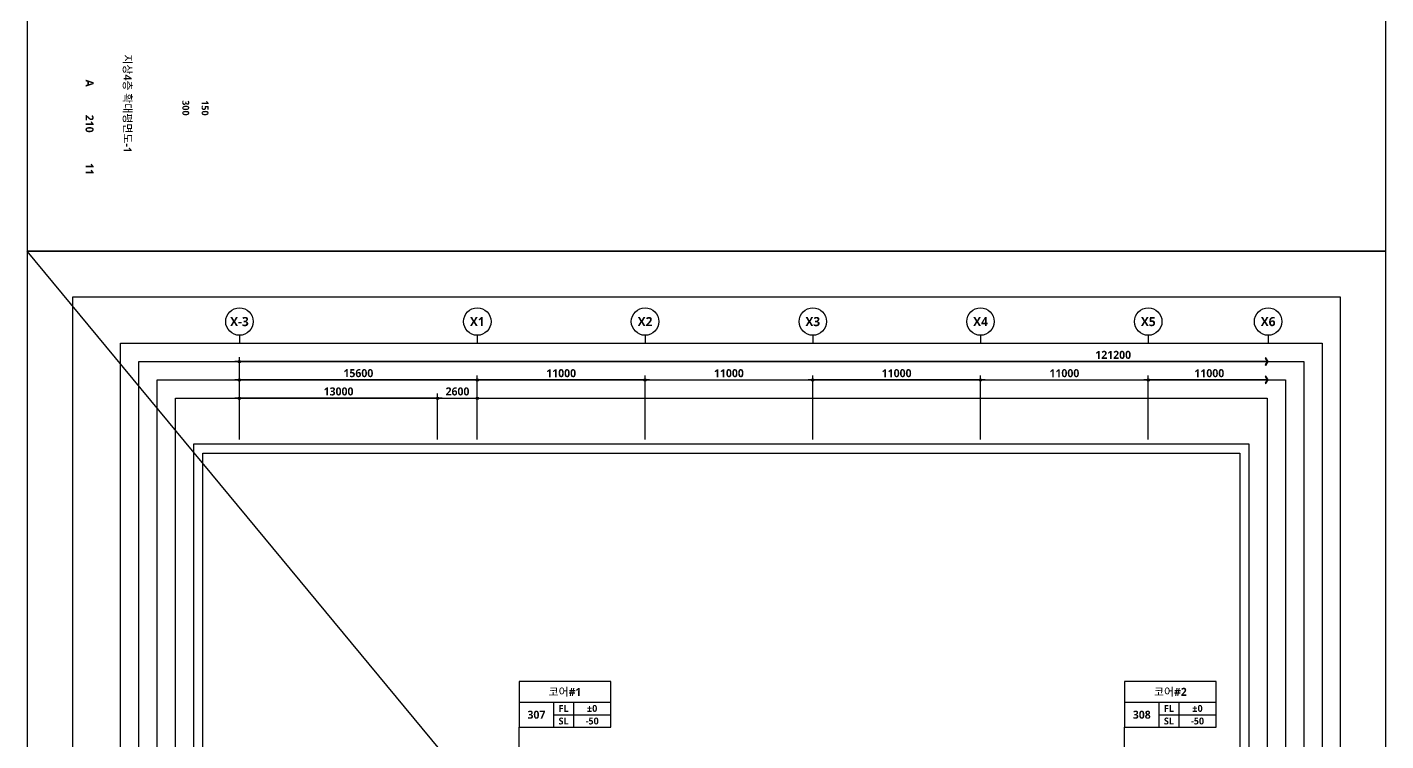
# Model space of a CAD drawing. Header units: millimetres. Extents: x -63924 to 190228206, y 0 to 456875599.
# Drawn here: x 0 to 89100, y 597886 to 644677 of the extents above; entities that cross this region are included whole.
import ezdxf
from ezdxf.enums import TextEntityAlignment as Align

# ---------------------------------------------------------------- set-up
doc = ezdxf.new("R2010")
doc.units = ezdxf.units.MM
doc.header["$LTSCALE"] = 150
doc.header["$MEASUREMENT"] = 0
doc.header["$PDSIZE"] = -10
doc.layers.get('0').update_dxf_attribs({"linetype": 'CONTINUOUS'})
doc.layers.get('Defpoints').update_dxf_attribs({"color": 153, "linetype": 'CONTINUOUS'})
for name, color, linetype in [('A-ANNO-GRA1', 7, 'CONTINUOUS'), ('A-ANNO-TEXT1', 7, 'CONTINUOUS'), ('A-ANNO-TEXT2', 3, 'CONTINUOUS'), ('A-ANNO-TITL', 7, 'CONTINUOUS'), ('A-ST-AXIS-BUB', 7, 'CONTINUOUS'), ('A-ST-AXIS-DIM', 7, 'CONTINUOUS')]:
    doc.layers.add(name, color=color, linetype=linetype)
for name, color, linetype, plot in [('Defpoint', 161, 'CONTINUOUS', False), ('G(그리드1)', 185, 'CONTINUOUS', False), ('G(그리드2)', 235, 'CONTINUOUS', False)]:
    doc.layers.add(name, color=color, linetype=linetype, plot=plot)
doc.styles.add('2020음성 1차', font='')
doc.styles.add('SH_나눔', font='')
doc.styles.add('SH_대대리576', font='')
doc.styles.get('2020음성 1차').set_extended_font_data('NanumGothic', bold=True)
doc.styles.get('SH_나눔').set_extended_font_data('NanumGothic', bold=True)
doc.styles.get('SH_대대리576').set_extended_font_data('NanumGothic', bold=True)
doc.dimstyles.new('SHP 300', dxfattribs={"dimscale": 150, "dimtxt": 3.5, "dimasz": 1, "dimexe": 2, "dimexo": 2, "dimgap": 1, "dimtad": 1, "dimdec": 0, "dimzin": 0, "dimdsep": 46, "dimtxsty": 'SH_대대리576', "dimblk": 'DIMDOT', "dimcen": 0.09, "dimclrt": 3, "dimadec": 0, "dimazin": 1, "dimtfac": 1, "dimtdec": 0, "dimtix": 1, "dimtmove": 2, "dimatfit": 0, "dimldrblk": 'DIMDOT', "dimfxl": 1, "dimtolj": 1, "dimtzin": 0, "dimarcsym": 0})

# ---------------------------------------------------------------- blocks, each defined once
blk = doc.blocks.new('A-ST-AXIS-BUB-1')
at = {"layer": 'A-ST-AXIS-BUB'}
blk.add_line((0, 350), (0, 0), dxfattribs=at)
blk.add_circle((0, 950), 600, dxfattribs=at)
blk = doc.blocks.new('DIMDOT')
at = {"color": 0}
blk.add_line((-2, 0), (2, 0), dxfattribs=at)
for radius in [0.5, 0.25]:
    blk.add_circle((0, 0), radius, dxfattribs=at)
blk = doc.blocks.new('*D113')
at = {"layer": 'A-ST-AXIS-DIM', "color": 0, "lineweight": -2, "transparency": 16777216}
for p, q in [((13920, 617650), (13920, 621850)), ((29370, 621550), (14070, 621550)), ((29520, 617650), (29520, 621850))]:
    blk.add_line(p, q, dxfattribs=at)
at = {"layer": 'Defpoints', "color": 0, "transparency": 16777216}
for p in [(13920, 621550), (13920, 617350), (29520, 617350)]:
    blk.add_point(p, dxfattribs=at)
at = {"layer": 'A-ST-AXIS-DIM', "color": 0, "linetype": 'ByBlock', "lineweight": -2, "transparency": 16777216, "xscale": 150, "yscale": 150, "zscale": 150, "rotation": 180}
blk.add_blockref('DIMDOT', (13920, 621550), dxfattribs=at)
at = {"layer": 'A-ST-AXIS-DIM', "color": 0, "linetype": 'ByBlock', "lineweight": -2, "transparency": 16777216, "xscale": 150, "yscale": 150, "zscale": 150}
blk.add_blockref('DIMDOT', (29520, 621550), dxfattribs=at)
at = {"layer": 'A-ST-AXIS-DIM', "color": 3, "transparency": 16777216, "insert": (21720, 621990), "char_height": 525, "attachment_point": 5, "style": 'SH_대대리576'}
blk.add_mtext('\\A1;15600', dxfattribs=at)
blk = doc.blocks.new('*D114')
at = {"layer": 'A-ST-AXIS-DIM', "color": 0, "lineweight": -2, "transparency": 16777216}
for p, q in [((29520, 617650), (29520, 621850)), ((40370, 621550), (29670, 621550)), ((40520, 617650), (40520, 621850))]:
    blk.add_line(p, q, dxfattribs=at)
at = {"layer": 'Defpoints', "color": 0, "transparency": 16777216}
for p in [(29520, 621550), (29520, 617350), (40520, 617350)]:
    blk.add_point(p, dxfattribs=at)
at = {"layer": 'A-ST-AXIS-DIM', "color": 0, "linetype": 'ByBlock', "lineweight": -2, "transparency": 16777216, "xscale": 150, "yscale": 150, "zscale": 150, "rotation": 180}
blk.add_blockref('DIMDOT', (29520, 621550), dxfattribs=at)
at = {"layer": 'A-ST-AXIS-DIM', "color": 0, "linetype": 'ByBlock', "lineweight": -2, "transparency": 16777216, "xscale": 150, "yscale": 150, "zscale": 150}
blk.add_blockref('DIMDOT', (40520, 621550), dxfattribs=at)
at = {"layer": 'A-ST-AXIS-DIM', "color": 3, "transparency": 16777216, "insert": (35020, 621988), "char_height": 525, "attachment_point": 5, "style": 'SH_대대리576'}
blk.add_mtext('\\A1;11000', dxfattribs=at)
blk = doc.blocks.new('*D115')
at = {"layer": 'A-ST-AXIS-DIM', "color": 0, "lineweight": -2, "transparency": 16777216}
for p, q in [((40520, 617650), (40520, 621850)), ((40670, 621550), (51370, 621550)), ((51520, 617650), (51520, 621850))]:
    blk.add_line(p, q, dxfattribs=at)
at = {"layer": 'Defpoints', "color": 0, "transparency": 16777216}
for p in [(51520, 621550), (40520, 617350), (51520, 617350)]:
    blk.add_point(p, dxfattribs=at)
at = {"layer": 'A-ST-AXIS-DIM', "color": 0, "linetype": 'ByBlock', "lineweight": -2, "transparency": 16777216, "xscale": 150, "yscale": 150, "zscale": 150, "rotation": 180}
blk.add_blockref('DIMDOT', (40520, 621550), dxfattribs=at)
at = {"layer": 'A-ST-AXIS-DIM', "color": 0, "linetype": 'ByBlock', "lineweight": -2, "transparency": 16777216, "xscale": 150, "yscale": 150, "zscale": 150}
blk.add_blockref('DIMDOT', (51520, 621550), dxfattribs=at)
at = {"layer": 'A-ST-AXIS-DIM', "color": 3, "transparency": 16777216, "insert": (46020, 621988), "char_height": 525, "attachment_point": 5, "style": 'SH_대대리576'}
blk.add_mtext('\\A1;11000', dxfattribs=at)
blk = doc.blocks.new('*D116')
at = {"layer": 'A-ST-AXIS-DIM', "color": 0, "lineweight": -2, "transparency": 16777216}
for p, q in [((51520, 617650), (51520, 621850)), ((62370, 621550), (51670, 621550)), ((62520, 617650), (62520, 621850))]:
    blk.add_line(p, q, dxfattribs=at)
at = {"layer": 'Defpoints', "color": 0, "transparency": 16777216}
for p in [(51520, 621550), (51520, 617350), (62520, 617350)]:
    blk.add_point(p, dxfattribs=at)
at = {"layer": 'A-ST-AXIS-DIM', "color": 0, "linetype": 'ByBlock', "lineweight": -2, "transparency": 16777216, "xscale": 150, "yscale": 150, "zscale": 150, "rotation": 180}
blk.add_blockref('DIMDOT', (51520, 621550), dxfattribs=at)
at = {"layer": 'A-ST-AXIS-DIM', "color": 0, "linetype": 'ByBlock', "lineweight": -2, "transparency": 16777216, "xscale": 150, "yscale": 150, "zscale": 150}
blk.add_blockref('DIMDOT', (62520, 621550), dxfattribs=at)
at = {"layer": 'A-ST-AXIS-DIM', "color": 3, "transparency": 16777216, "insert": (57020, 621988), "char_height": 525, "attachment_point": 5, "style": 'SH_대대리576'}
blk.add_mtext('\\A1;11000', dxfattribs=at)
blk = doc.blocks.new('*D117')
at = {"layer": 'A-ST-AXIS-DIM', "color": 0, "lineweight": -2, "transparency": 16777216}
for p, q in [((62520, 617650), (62520, 621850)), ((62670, 621550), (73370, 621550)), ((73520, 617650), (73520, 621850))]:
    blk.add_line(p, q, dxfattribs=at)
at = {"layer": 'Defpoints', "color": 0, "transparency": 16777216}
for p in [(73520, 621550), (62520, 617350), (73520, 617350)]:
    blk.add_point(p, dxfattribs=at)
at = {"layer": 'A-ST-AXIS-DIM', "color": 0, "linetype": 'ByBlock', "lineweight": -2, "transparency": 16777216, "xscale": 150, "yscale": 150, "zscale": 150, "rotation": 180}
blk.add_blockref('DIMDOT', (62520, 621550), dxfattribs=at)
at = {"layer": 'A-ST-AXIS-DIM', "color": 0, "linetype": 'ByBlock', "lineweight": -2, "transparency": 16777216, "xscale": 150, "yscale": 150, "zscale": 150}
blk.add_blockref('DIMDOT', (73520, 621550), dxfattribs=at)
at = {"layer": 'A-ST-AXIS-DIM', "color": 3, "transparency": 16777216, "insert": (68020, 621988), "char_height": 525, "attachment_point": 5, "style": 'SH_대대리576'}
blk.add_mtext('\\A1;11000', dxfattribs=at)
blk = doc.blocks.new('*D249')
at = {"layer": 'A-ST-AXIS-DIM', "color": 0, "lineweight": -2, "transparency": 16777216}
for p, q in [((26920, 617650), (26920, 620650)), ((27070, 620350), (29370, 620350)), ((29520, 617650), (29520, 620650))]:
    blk.add_line(p, q, dxfattribs=at)
at = {"layer": 'Defpoints', "color": 0, "transparency": 16777216}
for p in [(29520, 620350), (26920, 617350), (29520, 617350)]:
    blk.add_point(p, dxfattribs=at)
at = {"layer": 'A-ST-AXIS-DIM', "color": 0, "linetype": 'ByBlock', "lineweight": -2, "transparency": 16777216, "xscale": 150, "yscale": 150, "zscale": 150, "rotation": 180}
blk.add_blockref('DIMDOT', (26920, 620350), dxfattribs=at)
at = {"layer": 'A-ST-AXIS-DIM', "color": 0, "linetype": 'ByBlock', "lineweight": -2, "transparency": 16777216, "xscale": 150, "yscale": 150, "zscale": 150}
blk.add_blockref('DIMDOT', (29520, 620350), dxfattribs=at)
at = {"layer": 'A-ST-AXIS-DIM', "color": 3, "transparency": 16777216, "insert": (28220, 620790), "char_height": 525, "attachment_point": 5, "style": 'SH_대대리576'}
blk.add_mtext('\\A1;2600', dxfattribs=at)
blk = doc.blocks.new('*D250')
at = {"layer": 'A-ST-AXIS-DIM', "color": 0, "lineweight": -2, "transparency": 16777216}
for p, q in [((13920, 617650), (13920, 620650)), ((26770, 620350), (14070, 620350)), ((26920, 617650), (26920, 620650))]:
    blk.add_line(p, q, dxfattribs=at)
at = {"layer": 'Defpoints', "color": 0, "transparency": 16777216}
for p in [(13920, 620350), (13920, 617350), (26920, 617350)]:
    blk.add_point(p, dxfattribs=at)
at = {"layer": 'A-ST-AXIS-DIM', "color": 0, "linetype": 'ByBlock', "lineweight": -2, "transparency": 16777216, "xscale": 150, "yscale": 150, "zscale": 150, "rotation": 180}
blk.add_blockref('DIMDOT', (13920, 620350), dxfattribs=at)
at = {"layer": 'A-ST-AXIS-DIM', "color": 0, "linetype": 'ByBlock', "lineweight": -2, "transparency": 16777216, "xscale": 150, "yscale": 150, "zscale": 150}
blk.add_blockref('DIMDOT', (26920, 620350), dxfattribs=at)
at = {"layer": 'A-ST-AXIS-DIM', "color": 3, "transparency": 16777216, "insert": (20420, 620790), "char_height": 525, "attachment_point": 5, "style": 'SH_대대리576'}
blk.add_mtext('\\A1;13000', dxfattribs=at)
blk = doc.blocks.new('G$C9D92D8A7')
at = {"layer": 'A-ANNO-GRA1'}
for p, q in [((0, 11), (40, 11)), ((15, 11), (15, 0)), ((23.75, 11), (23.75, 0)), ((15, 5.5), (40, 5.5))]:
    blk.add_line(p, q, dxfattribs=at)
blk.add_lwpolyline([(0, 20), (0, 0), (40, 0), (40, 20)], close=True, dxfattribs=at)
at = {"style": '2020음성 1차'}
for tag, height, p in [('실명', 3.5, (20, 15.5)), ('실번호', 3.5, (7.5, 5.5)), ('마감레벨', 3, (31.875, 8.25)), ('구조레벨', 3, (31.875, 2.75))]:
    blk.add_attdef(tag, text='', height=height, dxfattribs=at).set_placement(p, align=Align.MIDDLE_CENTER)
at = {"layer": 'A-ANNO-TEXT1', "style": 'SH_나눔'}
for s, p in [('FL', (19.375, 8.25)), ('SL', (19.375, 2.75))]:
    blk.add_text(s, height=3, dxfattribs=at).set_placement(p, align=Align.MIDDLE)

msp = doc.modelspace()

# ---------------------------------------------------------------- linework, layer by layer
for points in [[(32270, 592800), (32270, 598772.8)], [(71970, 592800), (71970, 598772.8)]]:
    msp.add_lwpolyline(points)
at = {"layer": 'A-ST-AXIS-DIM'}
for p, q in [((13920, 617650), (13920, 623050)), ((81314.3, 622750), (14070, 622750)), ((73520, 617650), (73520, 621850)), ((81380, 621550), (73670, 621550))]:
    msp.add_line(p, q, dxfattribs=at)
at = {"layer": 'A-ST-AXIS-DIM', "linetype": 'Continuous'}
for points in [[(81236.6, 622994.6), (81187.7, 622965.9), (81314.3, 622750), (81187.6, 622534), (81236.6, 622505.4), (81380, 622750)], [(81236.6, 621794.6), (81187.7, 621765.9), (81314.3, 621550), (81187.6, 621334), (81236.6, 621305.4), (81380, 621550)]]:
    msp.add_lwpolyline(points, close=True, dxfattribs=at)
at = {"layer": 'Defpoint'}
msp.add_line((29520, 594350), (0, 630000), dxfattribs=at)
for points in [[(0, 630000), (89100, 630000), (89100, 756000), (0, 756000)], [(0, 504000), (89100, 504000), (89100, 630000), (0, 630000)], [(3000, 627000), (86100, 627000), (86100, 520500), (3000, 520500)]]:
    msp.add_lwpolyline(points, close=True, dxfattribs=at)
at = {"layer": 'G(그리드1)'}
for points in [[(6120, 623950), (84920, 623950), (84920, 522550), (6120, 522550)], [(7320, 622750), (83720, 622750), (83720, 524750), (7320, 524750)], [(8520, 621550), (82520, 621550), (82520, 525950), (8520, 525950)], [(9720, 620350), (81320, 620350), (81320, 527150), (9720, 527150)], [(10920, 617350), (80120, 617350), (80120, 530150), (10920, 530150)]]:
    msp.add_lwpolyline(points, close=True, dxfattribs=at)
at = {"layer": 'G(그리드2)'}
msp.add_lwpolyline([(11520, 616750), (79520, 616750), (79520, 530750), (11520, 530750)], close=True, dxfattribs=at)

# ---------------------------------------------------------------- block references
at = {"layer": 'A-ANNO-TEXT1'}
ref = msp.add_blockref('G$C9D92D8A7', (32270, 598772.8), dxfattribs=dict(at, xscale=150, yscale=150, zscale=150))
ref.add_attrib('실명', '코어#1', dxfattribs={"layer": 'A-ANNO-TEXT2', "height": 525, "style": '2020음성 1차'}).set_placement((35270, 601097.8, 206000), align=Align.MIDDLE_CENTER)
ref.add_attrib('실번호', '307', dxfattribs={"layer": 'A-ANNO-TEXT2', "height": 525, "style": '2020음성 1차'}).set_placement((33395, 599597.8, 206000), align=Align.MIDDLE_CENTER)
ref.add_attrib('마감레벨', '%%p0', dxfattribs={"height": 450, "style": '2020음성 1차'}).set_placement((37051.3, 600010.3, 206000), align=Align.MIDDLE_CENTER)
ref.add_attrib('구조레벨', '-50', dxfattribs={"height": 450, "style": '2020음성 1차'}).set_placement((37051.3, 599185.3, 206000), align=Align.MIDDLE_CENTER)
ref = msp.add_blockref('G$C9D92D8A7', (71970, 598772.8), dxfattribs=dict(at, xscale=150, yscale=150, zscale=150))
ref.add_attrib('실명', '코어#2', dxfattribs={"layer": 'A-ANNO-TEXT2', "height": 525, "style": '2020음성 1차'}).set_placement((74970, 601097.8, 206000), align=Align.MIDDLE_CENTER)
ref.add_attrib('실번호', '308', dxfattribs={"layer": 'A-ANNO-TEXT2', "height": 525, "style": '2020음성 1차'}).set_placement((73095, 599597.8, 206000), align=Align.MIDDLE_CENTER)
ref.add_attrib('마감레벨', '%%p0', dxfattribs={"height": 450, "style": '2020음성 1차'}).set_placement((76751.3, 600010.3, 206000), align=Align.MIDDLE_CENTER)
ref.add_attrib('구조레벨', '-50', dxfattribs={"height": 450, "style": '2020음성 1차'}).set_placement((76751.3, 599185.3, 206000), align=Align.MIDDLE_CENTER)
at = {"layer": 'A-ST-AXIS-BUB', "xscale": 1.5, "yscale": 1.5, "zscale": 1.5}
for p in [(13920, 623950), (29520, 623950), (40520, 623950), (51520, 623950), (62520, 623950), (73520, 623950), (81380, 623950)]:
    msp.add_blockref('A-ST-AXIS-BUB-1', p, dxfattribs=at)
at = {"layer": 'A-ST-AXIS-DIM', "xscale": 150, "yscale": 150, "zscale": 150, "rotation": 180}
for p in [(13920, 622750), (13920, 622750), (13920, 622750), (73520, 621550)]:
    msp.add_blockref('DIMDOT', p, dxfattribs=at)

# ---------------------------------------------------------------- texts
at = {"layer": 'A-ANNO-TEXT1', "style": 'SH_대대리576'}
for s, p in [('X-3', (13920, 625375)), ('X1', (29520, 625375)), ('X2', (40520, 625375)), ('X3', (51520, 625375)), ('X4', (62520, 625375)), ('X5', (73520, 625375)), ('X6', (81380, 625375))]:
    msp.add_text(s, height=600, dxfattribs=at).set_placement(p, align=Align.MIDDLE_CENTER)
at = {"layer": 'A-ANNO-TITL', "style": 'SH_대대리576'}
for s, height, p in [('지상4층 확대평면도-1', 525, (6595.9, 639664.9)), ('A', 525, (4090.6, 641006.2)), ('300', 450, (10400.1, 639382.2)), ('150', 450, (11666.7, 639382.2)), ('210', 525, (4090.6, 638349.6)), ('11', 525, (4090.6, 635376.4))]:
    msp.add_text(s, height=height, rotation=270, dxfattribs=at).set_placement(p, align=Align.MIDDLE)
at = {"layer": 'A-ST-AXIS-DIM', "color": 3, "char_height": 525, "attachment_point": 5, "style": 'SH_대대리576'}
for s, insert in [('\\A1;121200', (71220, 623189.7)), ('\\A1;11000', (77525, 621987.9))]:
    msp.add_mtext(s, dxfattribs=dict(at, insert=insert))

# ---------------------------------------------------------------- dimensions: what is measured, and where the dimension line sits
at = {"layer": 'A-ST-AXIS-DIM'}
for base, p1, p2, picture, middle in [((13920, 621550), (29520, 617350), (13920, 617350), '*D113', (21720, 621989.7)), ((29520, 621550), (40520, 617350), (29520, 617350), '*D114', (35020, 621987.9))]:
    dim = msp.add_linear_dim(base=base, p1=p1, p2=p2, dimstyle='SHP 300', override={"dimtxsty": 'SH_대대리576', "dimldrblk": 'DIMDOT'}, dxfattribs=at)
    dim.commit()
    dim.dimension.update_dxf_attribs({"geometry": picture, "text_midpoint": middle})
for base, p1, p2, angle, picture, middle in [((51520, 621550), (40520, 617350), (51520, 617350), 180, '*D115', (46020, 621987.9)), ((51520, 621550), (62520, 617350), (51520, 617350), 0, '*D116', (57020, 621987.9)), ((73520, 621550), (62520, 617350), (73520, 617350), 180, '*D117', (68020, 621987.9)), ((13920, 620350), (26920, 617350), (13920, 617350), 0, '*D250', (20420, 620789.7)), ((29520, 620350), (26920, 617350), (29520, 617350), 180, '*D249', (28220, 620789.7))]:
    dim = msp.add_linear_dim(base=base, p1=p1, p2=p2, angle=angle, dimstyle='SHP 300', override={"dimtxsty": 'SH_대대리576', "dimldrblk": 'DIMDOT'}, dxfattribs=at)
    dim.commit()
    dim.dimension.update_dxf_attribs({"geometry": picture, "text_midpoint": middle})

doc.saveas('drawing.dxf')
